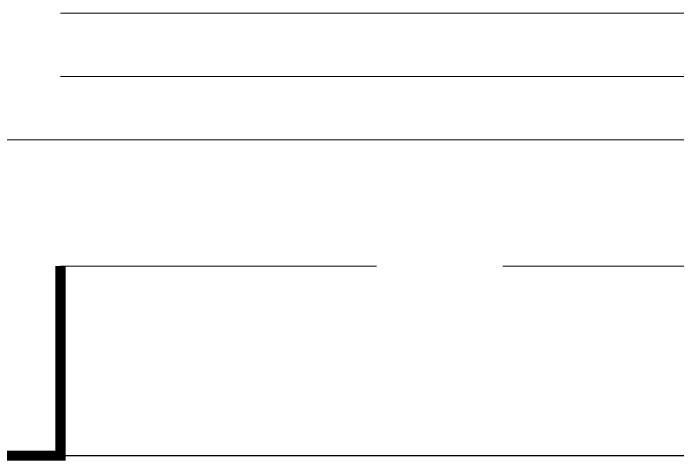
# Model space of a CAD drawing. Extents: x -518115 to 1124316, y -209821 to 1628073.
# Drawn here: x 844529 to 845055, y -176885 to -176535 of the extents above; entities that cross this region are included whole.
import ezdxf

# ---------------------------------------------------------------- set-up
doc = ezdxf.new("R2010")
doc.units = 0
doc.header["$LTSCALE"] = 1000
doc.header["$MEASUREMENT"] = 0
doc.linetypes.add('DASH', pattern=[0.35, 0.25, -0.1])
doc.linetypes.add('DOTE', pattern=[2.42, 2, -0.2, 0.02, -0.2])
for name, color, linetype, lineweight in [('DOTE', 19, 'DOTE', 9), ('平面-栏杆', 135, 'Continuous', 15), ('平面-看线', 45, 'Continuous', 15)]:
    doc.layers.add(name, color=color, linetype=linetype, lineweight=lineweight)
doc.layers.add('看线', color=251, linetype='Continuous')

# ---------------------------------------------------------------- blocks, each defined once
blk = doc.blocks.new('GDGDGDSDA')
at = {"layer": 'DOTE', "linetype": 'DOTE', "ltscale": 0.3}
blk.add_line((471334.82, 361558.33), (417334.82, 361558.33), dxfattribs=at)

msp = doc.modelspace()

# ---------------------------------------------------------------- linework, layer by layer
at = {"color": 30, "const_width": 8}
msp.add_lwpolyline([(844566.58, -176734.81), (844566.58, -176884.81), (844266.58, -176884.81), (844266.58, -176734.81)], dxfattribs=at)
at = {"layer": '平面-栏杆'}
for points in [[(844566.58, -176584.81), (849216.58, -176584.81)], [(844566.58, -176634.81), (849216.58, -176634.81)]]:
    msp.add_lwpolyline(points, dxfattribs=at)
at = {"layer": '平面-看线'}
msp.add_lwpolyline([(844566.58, -176534.81), (849216.58, -176534.81)], dxfattribs=at)
at = {"layer": '平面-看线', "linetype": 'DASH'}
msp.add_lwpolyline([(844566.58, -176734.81), (849216.58, -176734.81)], dxfattribs=at)
at = {"layer": '看线', "color": 202, "ltscale": 0.5}
msp.add_lwpolyline([(849216.58, -176884.81), (844566.58, -176884.81)], dxfattribs=at)

# ---------------------------------------------------------------- block references
msp.add_blockref('GDGDGDSDA', (408581.76, -538193.14))

doc.saveas('drawing.dxf')
